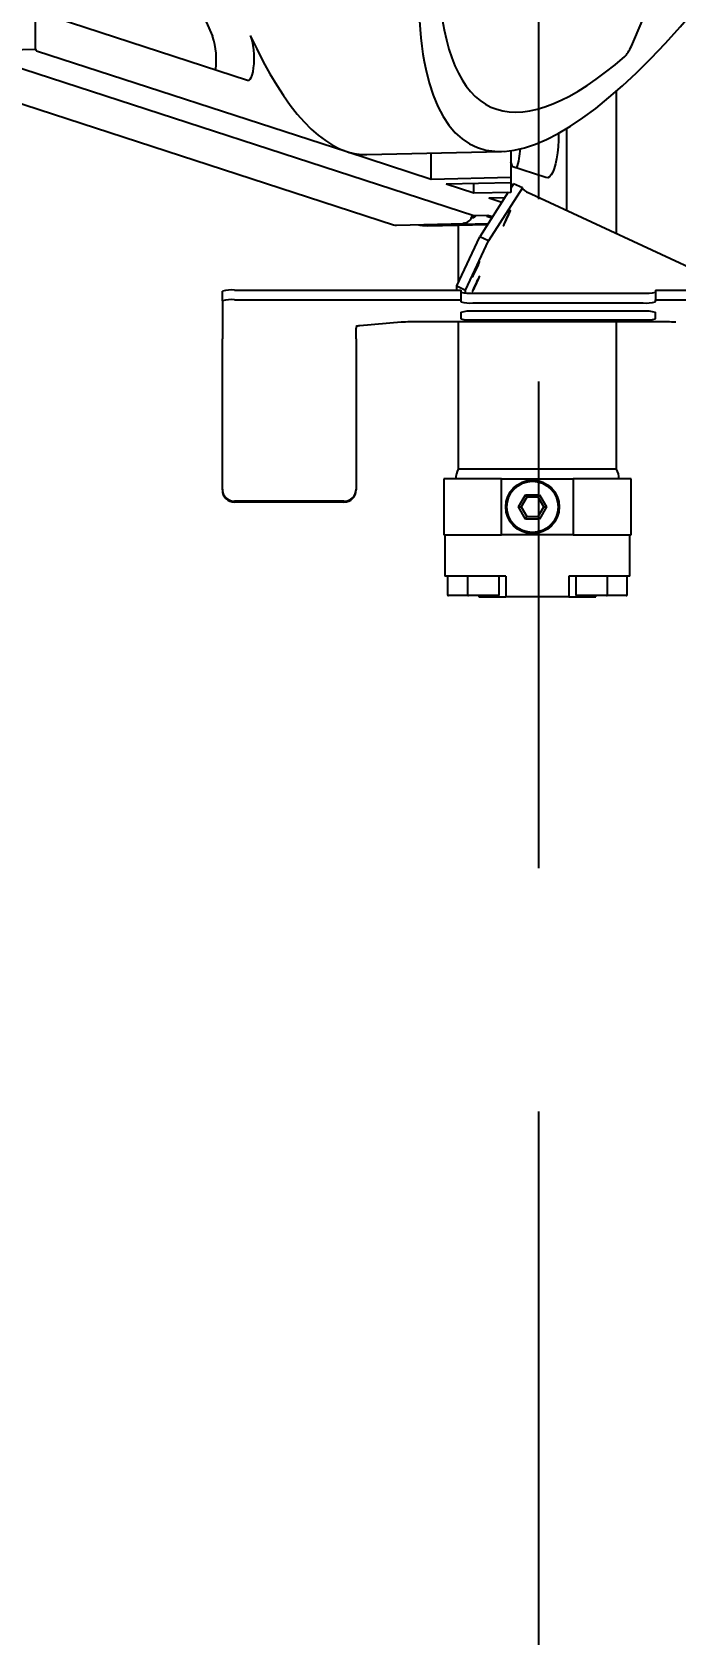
# Model space of a CAD drawing. Header units: inches. Extents: x -347369 to -260369, y 119522 to 149869.
# Drawn here: x -285438 to -285174, y 136284 to 136943 of the extents above; entities that cross this region are included whole.
import ezdxf

# ---------------------------------------------------------------- set-up
doc = ezdxf.new("R2010")
doc.units = ezdxf.units.IN
doc.header["$LTSCALE"] = 300
doc.linetypes.add('CENTRO', pattern=[2, 1.25, -0.25, 0.25, -0.25])
for name, color, linetype in [('ASSI', 254, 'CENTRO'), ('MACCHINA', 40, 'Continuous'), ('QUOTE', 7, 'Continuous')]:
    doc.layers.add(name, color=color, linetype=linetype)
doc.styles.get("Standard").update_dxf_attribs({"font": 'romans.shx'})
doc.dimstyles.new('sc1a100', dxfattribs={"dimscale": 100, "dimtxt": 3, "dimasz": 3, "dimexe": 0, "dimexo": 0, "dimgap": 1, "dimtad": 1, "dimzin": 12, "dimdsep": 46, "dimtxsty": 'Standard', "dimblk": 'CLOSEDBLANK', "dimcen": 1, "dimclrd": 253, "dimclre": 253, "dimclrt": 2, "dimadec": 0, "dimazin": 3, "dimtfac": 1, "dimtmove": 0, "dimatfit": 1, "dimldrblk": 'CLOSEDBLANK', "dimfxl": 1, "dimtolj": 1, "dimtzin": 0, "dimarcsym": 0})

# ---------------------------------------------------------------- blocks, each defined once
blk = doc.blocks.new('_ClosedBlank')
at = {"color": 0, "linetype": 'ByBlock', "lineweight": -2}
for p, q in [((-1, 0.1667), (0, 0)), ((-1, 0.1667), (-1, -0.1667)), ((0, 0), (-1, -0.1667))]:
    blk.add_line(p, q, dxfattribs=at)
blk = doc.blocks.new('*D27')
at = {"layer": 'Defpoints', "color": 0, "transparency": 16777216}
for p in [(-285230.17, 140399.66), (-284017.73, 139699.66), (-287395.23, 137749.66), (-287103.2, 136767.46), (-285230.17, 136499.66)]:
    blk.add_point(p, dxfattribs=at)
at = {"layer": 'QUOTE', "color": 253, "lineweight": -2, "transparency": 16777216}
for p, q in [((-287395.23, 137749.66), (-287753.7, 137542.69)), ((-285230.17, 136499.66), (-285230.17, 136085.73))]:
    blk.add_line(p, q, dxfattribs=at)
blk.add_arc((-285230.17, 138999.66), 2913.92, 215.90144, 264.09856, dxfattribs=at)
at = {"layer": 'QUOTE', "color": 253, "lineweight": -2, "transparency": 16777216, "xscale": 300, "yscale": 300, "zscale": 300}
for p, rotation in [((-287753.7, 137542.69), 122.9507175305296), ((-285230.17, 136085.73), 357.0492824694705)]:
    blk.add_blockref('_ClosedBlank', p, dxfattribs=dict(at, rotation=rotation))
at = {"layer": 'QUOTE', "color": 2, "transparency": 16777216, "insert": (-286562.13, 136692.63), "char_height": 300, "attachment_point": 5, "rotation": 330}
blk.add_mtext('\\A1;60°', dxfattribs=at)
blk = doc.blocks.new('*D37')
at = {"layer": 'Defpoints', "color": 0, "transparency": 16777216}
for p in [(-285230.17, 140399.66), (-286220.12, 139989.61), (-283462.4, 137231.89), (-285230.17, 136499.66), (-284473.38, 136175.3)]:
    blk.add_point(p, dxfattribs=at)
at = {"layer": 'QUOTE', "color": 253, "lineweight": -2, "transparency": 16777216}
for p, q in [((-283462.4, 137231.89), (-283162.59, 136932.08)), ((-285230.17, 136499.66), (-285230.17, 136075.67))]:
    blk.add_line(p, q, dxfattribs=at)
blk.add_arc((-285230.17, 138999.66), 2923.99, 275.8811, 309.1189, dxfattribs=at)
at = {"layer": 'QUOTE', "color": 253, "lineweight": -2, "transparency": 16777216, "xscale": 300, "yscale": 300, "zscale": 300}
for p, rotation in [((-283162.59, 136932.08), 42.0594481817856), ((-285230.17, 136075.67), 182.9405518182139)]:
    blk.add_blockref('_ClosedBlank', p, dxfattribs=dict(at, rotation=rotation))
at = {"layer": 'QUOTE', "color": 2, "transparency": 16777216, "insert": (-284206.88, 136529.21), "char_height": 300, "attachment_point": 5, "rotation": 22.5}
blk.add_mtext('\\A1;45°', dxfattribs=at)
blk = doc.blocks.new('A$Cad528b1c')
at = {"layer": 'ASSI'}
blk.add_line((0, 1400), (0, -2400), dxfattribs=at)
at = {"layer": 'MACCHINA'}
for p, q in [((38.14, -2062.07), (97.02, -1924.31)), ((-206.87, -2063.41), (-206.87, -2018.99)), ((-119.65, -2076.26), (-198.33, -2050.66)), ((-277.37, -2064.7), (-59.6, -2135.53)), ((-233.92, -2064.04), (-206.87, -2063.41)), ((-26.6, -2131.89), (-233.4, -2064.62)), ((-206.35, -2063.99), (-78.88, -2105.45)), ((32, -2139.15), (32, -2080.64)), ((11.57, -2129.66), (11.57, -2095.96)), ((-78.88, -2105.45), (-44.18, -2116.74)), ((-70.65, -2106.7), (-15.23, -2105.4)), ((-44.18, -2116.74), (-44.18, -2106.08)), ((-11.45, -2105.1), (-11.45, -2115.98)), ((-11.39, -2109.88), (-11.45, -2109.87)), ((3.03, -2116.16), (-11.45, -2111.45)), ((-44.18, -2116.74), (-11.45, -2115.98)), ((-37.93, -2118.77), (-11.45, -2118.15)), ((-37.93, -2118.77), (-26.68, -2122.43)), ((-26.68, -2122.43), (-26.68, -2118.51)), ((-6.68, -2120.4), (-20.53, -2142.13)), ((-11.45, -2115.98), (-11.45, -2118.15)), ((-11.45, -2118.15), (-11.45, -2122.08)), ((-10.31, -2118.71), (-11.45, -2120.5)), ((-6.68, -2120.4), (-10.31, -2118.71)), ((-6.68, -2120.4), (-6.68, -2120.83)), ((-26.68, -2122.43), (-11.45, -2122.08)), ((-12.5, -2122.15), (-24.15, -2140.45)), ((-20.43, -2124.46), (-13.88, -2124.31)), ((-20.43, -2124.46), (-15.08, -2126.21)), ((-11.45, -2122.08), (-11.45, -2122.25)), ((-3.06, -2122.87), (81.97, -2162.36)), ((-26.59, -2132.64), (-27.59, -2132.66)), ((-27.1, -2132.47), (-27.51, -2132.48)), ((-26.55, -2131.89), (-27.1, -2132.47)), ((-26.59, -2132.64), (-27.1, -2132.47)), ((-20.81, -2131.75), (-26.6, -2131.89)), ((-25.86, -2131.87), (-26.59, -2132.64)), ((-21.31, -2131.94), (-21.61, -2131.77)), ((-21.31, -2131.94), (-19.18, -2132.63)), ((-18.99, -2132.34), (-20.81, -2131.75)), ((-58.37, -2135.71), (-30.35, -2135.06)), ((-49.33, -2135.5), (-48.82, -2135.67)), ((-20.8, -2135.18), (-46.76, -2135.78)), ((-21.03, -2135.54), (-45.73, -2136.12)), ((-33.63, -2160.68), (-24.15, -2140.45)), ((-33, -2135.82), (-33, -2159.34)), ((-30.35, -2135.06), (-31, -2134.85)), ((-30.35, -2135.06), (-30.35, -2134.78)), ((-20.53, -2142.13), (-24.15, -2140.45)), ((-30, -2162.36), (-20.53, -2142.13)), ((-33.63, -2162.36), (-33.63, -2160.68)), ((-33.63, -2160.68), (-30, -2162.36)), ((-130, -2166.78), (-130, -2162.8)), ((-130, -2166.78), (-130, -2178.11)), ((-125, -2162.36), (-32, -2162.36)), ((-125, -2166.35), (-32, -2166.35)), ((-32, -2162.36), (-32, -2166.35)), ((-32, -2166.35), (-32, -2167.22)), ((-30, -2163.58), (-30, -2162.36)), ((-27, -2163.67), (43, -2163.67)), ((-27, -2167.66), (43, -2167.66)), ((48, -2162.36), (125, -2162.36)), ((48, -2162.36), (48, -2166.35)), ((48, -2167.22), (48, -2166.35)), ((48, -2166.35), (125, -2166.35)), ((-32, -2171.53), (-32, -2174.15)), ((43, -2171.1), (-27, -2171.1)), ((48, -2174.15), (48, -2171.53)), ((-130, -2178.11), (-130, -2182.45)), ((-75, -2177.42), (-75, -2178.11)), ((-75, -2182.45), (-75, -2178.11)), ((-56.46, -2175.63), (-73.54, -2177.12)), ((52.93, -2175.5), (-52.93, -2175.5)), ((-33, -2175.5), (-33, -2236)), ((-27, -2174.58), (43, -2174.58)), ((32, -2236), (32, -2175.5)), ((-130, -2244.21), (-130, -2182.45)), ((-75, -2182.45), (-75, -2244.21)), ((-39, -2240), (-39, -2263)), ((-25.25, -2240), (-39, -2240)), ((32, -2236), (-33, -2236)), ((-15.2, -2240), (-25.25, -2240)), ((-15.2, -2263), (-15.2, -2240)), ((-15.2, -2240), (14.2, -2240)), ((14.2, -2240), (14.2, -2263)), ((24.25, -2240), (14.2, -2240)), ((38, -2240), (24.25, -2240)), ((38, -2263), (38, -2240)), ((-130, -2244.56), (-130, -2244.21)), ((-75, -2244.21), (-75, -2244.56)), ((-8.27, -2251.5), (-5.39, -2246.5)), ((-5.39, -2246.5), (0.39, -2246.5)), ((-5.39, -2246.5), (-4.81, -2247.5)), ((-0.19, -2247.5), (0.39, -2246.5)), ((0.39, -2246.5), (3.27, -2251.5)), ((-80, -2249.19), (-125, -2249.19)), ((-80, -2249.54), (-125, -2249.54)), ((-5.39, -2256.5), (-8.27, -2251.5)), ((-8.27, -2251.5), (-7.12, -2251.5)), ((-4.81, -2247.5), (-7.12, -2251.5)), ((-7.12, -2251.5), (-4.81, -2255.5)), ((-0.19, -2247.5), (-4.81, -2247.5)), ((2.12, -2251.5), (-0.19, -2247.5)), ((-0.19, -2255.5), (2.12, -2251.5)), ((3.27, -2251.5), (0.39, -2256.5)), ((2.12, -2251.5), (3.27, -2251.5)), ((-5.39, -2256.5), (-4.81, -2255.5)), ((0.39, -2256.5), (-5.39, -2256.5)), ((-4.81, -2255.5), (-0.19, -2255.5)), ((-0.19, -2255.5), (0.39, -2256.5)), ((-39, -2263), (-25.25, -2263)), ((-38.5, -2263), (-38.5, -2280)), ((-25.25, -2263), (-15.2, -2263)), ((14.2, -2263), (-15.2, -2263)), ((14.2, -2263), (24.25, -2263)), ((24.25, -2263), (38, -2263)), ((37.5, -2280), (37.5, -2263)), ((-13.5, -2280), (-38.5, -2280)), ((-37.43, -2280), (-37.43, -2287.6)), ((-29.27, -2280), (-29.27, -2287.6)), ((-16.27, -2287.6), (-16.27, -2280)), ((-13.5, -2280), (-13.5, -2288.5)), ((37.5, -2280), (12.5, -2280)), ((12.5, -2280), (12.5, -2288.5)), ((15.27, -2280), (15.27, -2287.6)), ((28.27, -2287.6), (28.27, -2280)), ((36.43, -2287.6), (36.43, -2280)), ((-36.37, -2288), (-37.03, -2288)), ((-28.87, -2288), (-36.37, -2288)), ((-26.11, -2288), (-28.87, -2288)), ((-16.67, -2288), (-26.11, -2288)), ((-24.5, -2288), (-24.5, -2288.5)), ((-24.5, -2288.5), (-19.74, -2288.5)), ((-19.74, -2288.5), (-13.5, -2288.5)), ((12.5, -2288.5), (-13.5, -2288.5)), ((12.5, -2288.5), (18.74, -2288.5)), ((26.88, -2288), (15.67, -2288)), ((18.74, -2288.5), (23.5, -2288.5)), ((23.5, -2288.5), (23.5, -2288)), ((27.87, -2288), (26.88, -2288)), ((36.03, -2288), (27.87, -2288))]:
    blk.add_line(p, q, dxfattribs=at)
at = {"layer": 'MACCHINA', "flags": 128}
for points in [[(-136.62, -2052.07), (-133.98, -2058.05)], [(-118.52, -2057.69), (-118.1, -2058.82), (-117.73, -2060.22), (-117.43, -2061.85), (-117.22, -2063.65), (-117.09, -2065.54), (-117.06, -2067.46), (-117.12, -2069.33), (-117.28, -2071.1), (-117.52, -2072.68), (-117.85, -2074.04), (-118.23, -2075.1), (-118.68, -2075.84), (-119.15, -2076.23), (-119.65, -2076.26)], [(-118.52, -2057.69), (-115.86, -2063.28), (-113.17, -2068.56), (-110.44, -2073.52), (-107.67, -2078.15), (-104.88, -2082.44), (-102.06, -2086.4), (-99.21, -2090.01), (-96.35, -2093.28), (-93.47, -2096.2), (-90.57, -2098.76), (-87.66, -2100.97), (-84.74, -2102.83), (-81.81, -2104.32), (-78.88, -2105.45)], [(8.21, -2097.92), (8.16, -2100.74), (8, -2103.46), (7.74, -2106.04), (7.39, -2108.42), (6.94, -2110.55), (6.42, -2112.39), (5.83, -2113.91), (5.18, -2115.06), (4.49, -2115.83), (3.77, -2116.2), (3.03, -2116.16)], [(-11.54, -2129.6), (-11.62, -2129.68), (-11.86, -2130.08), (-12.21, -2130.78), (-12.66, -2131.69), (-13.15, -2132.72), (-13.62, -2133.75), (-14.03, -2134.68), (-14.32, -2135.4), (-14.48, -2135.83), (-14.48, -2135.93), (-14.32, -2135.69), (-14.03, -2135.13), (-13.62, -2134.31), (-13.15, -2133.33), (-12.66, -2132.28), (-12.21, -2131.29), (-11.86, -2130.46), (-11.62, -2129.87), (-11.54, -2129.6)], [(-59.6, -2135.53), (-59.12, -2135.65), (-58.37, -2135.71)], [(-49.27, -2135.5), (-48.65, -2135.64), (-46.76, -2135.78)], [(-45.73, -2136.12), (-47.61, -2135.97), (-48.82, -2135.67)], [(-24.22, -2150.68), (-24.3, -2150.75), (-24.54, -2151.16), (-24.89, -2151.85), (-25.34, -2152.76), (-25.82, -2153.79), (-26.3, -2154.83), (-26.7, -2155.75), (-27, -2156.47), (-27.16, -2156.9), (-27.16, -2157), (-27, -2156.76), (-26.7, -2156.2), (-26.3, -2155.39), (-25.82, -2154.4), (-25.34, -2153.36), (-24.89, -2152.36), (-24.54, -2151.53), (-24.3, -2150.95), (-24.22, -2150.68)], [(-24.22, -2156.69), (-24.3, -2156.76), (-24.54, -2157.17), (-24.89, -2157.87), (-25.34, -2158.78), (-25.82, -2159.81), (-26.3, -2160.84), (-26.7, -2161.77), (-27, -2162.48), (-27.16, -2162.92), (-27.16, -2163.02), (-27, -2162.77), (-26.7, -2162.21), (-26.3, -2161.4), (-25.82, -2160.42), (-25.34, -2159.37), (-24.89, -2158.38), (-24.54, -2157.54), (-24.3, -2156.96), (-24.22, -2156.69)]]:
    blk.add_lwpolyline(points, dxfattribs=at)
at = {"layer": 'MACCHINA'}
for radius in [11, 10.5]:
    blk.add_circle((-2.5, -2251.5), radius, dxfattribs=at)
for centre, radius, start, end in [((-162.59, -2067.47), 30.12, 351.40449, 18.23745), ((-205.86, -2063.03), 1.08, 200.37941, 242.70577), ((-71.15, -2082.15), 24.56, 251.63771, 271.1535), ((-47.24, -2101.51), 39.84, 344.30882, 355.91564), ((-13.77, -2111.68), 2.98, 0.319, 37.06921), ((2.24, -2109.17), 14.68, 232.5826, 248.8588), ((-31.16, -2130.84), 4.02, 272.33247, 347.85412), ((-126.24, -2177.03), 14.72, 85.16619, 104.79594), ((-126.24, -2181.02), 14.72, 85.16619, 104.79594), ((-28.24, -2149), 14.72, 255.20406, 274.83381), ((-28.24, -2152.99), 14.72, 255.20406, 274.83381), ((44.24, -2149), 14.72, 265.16619, 284.79594), ((44.24, -2152.99), 14.72, 265.16619, 284.79594), ((-28.24, -2185.77), 14.72, 85.16619, 104.79594), ((-28.24, -2159.92), 14.72, 255.20406, 274.83381), ((44.24, -2185.77), 14.72, 75.20406, 94.83381), ((44.24, -2159.92), 14.72, 265.16619, 284.79594), ((-73.72, -2179.88), 2.77, 86.23485, 117.52998), ((-53.14, -2218.59), 43.09, 89.71491, 94.42017), ((53.14, -2218.59), 43.09, 85.57983, 90.28509), ((-26.07, -2240), 8, 150, 180), ((25.07, -2240), 8, 0, 30), ((-125.01, -2244.2), 4.99, 180.10943, 270.10901), ((-125.01, -2244.55), 4.99, 180.10943, 270.10901), ((-79.99, -2244.2), 4.99, 269.89099, 359.89057), ((-79.99, -2244.55), 4.99, 269.89099, 359.89057), ((-37.03, -2287.6), 0.4, 180, 270), ((-28.87, -2287.6), 0.4, 180, 270), ((-16.67, -2287.6), 0.4, 270, 0), ((15.67, -2287.6), 0.4, 180, 270), ((27.87, -2287.6), 0.4, 270, 0), ((36.03, -2287.6), 0.4, 270, 0)]:
    blk.add_arc(centre, radius, start, end, dxfattribs=at)
for centre, major_axis, start_param, end_param in [((127.52, -1749.47), (153.71, 353.9), 1.594453, 4.02308), ((127.52, -1749.47), (146.73, 337.83), 2.712538, 3.617962), ((36.85, -2061.65), (2.18, 5.02), 3.617962, 4.736046)]:
    blk.add_ellipse(centre, major_axis=major_axis, ratio=0.247592, start_param=start_param, end_param=end_param, dxfattribs=at)

msp = doc.modelspace()

# ---------------------------------------------------------------- block references
msp.add_blockref('A$Cad528b1c', (-285230.166, 138999.656))

# ---------------------------------------------------------------- dimensions: what is measured, and where the dimension line sits
at = {"layer": 'QUOTE'}
for base, line2, picture, middle in [((-287103.201, 136767.46), ((-287395.23, 137749.656), (-284017.731, 139699.656)), '*D27', (-286562.128, 136692.63)), ((-284473.382, 136175.299), ((-283462.399, 137231.889), (-286220.116, 139989.605)), '*D37', (-284206.875, 136529.212))]:
    dim = msp.add_angular_dim_2l(base=base, line1=((-285230.166, 136499.656), (-285230.166, 140399.656)), line2=line2, dimstyle='sc1a100', dxfattribs=at)
    dim.commit()
    dim.dimension.update_dxf_attribs({"geometry": picture, "text_midpoint": middle})

doc.saveas('drawing.dxf')
